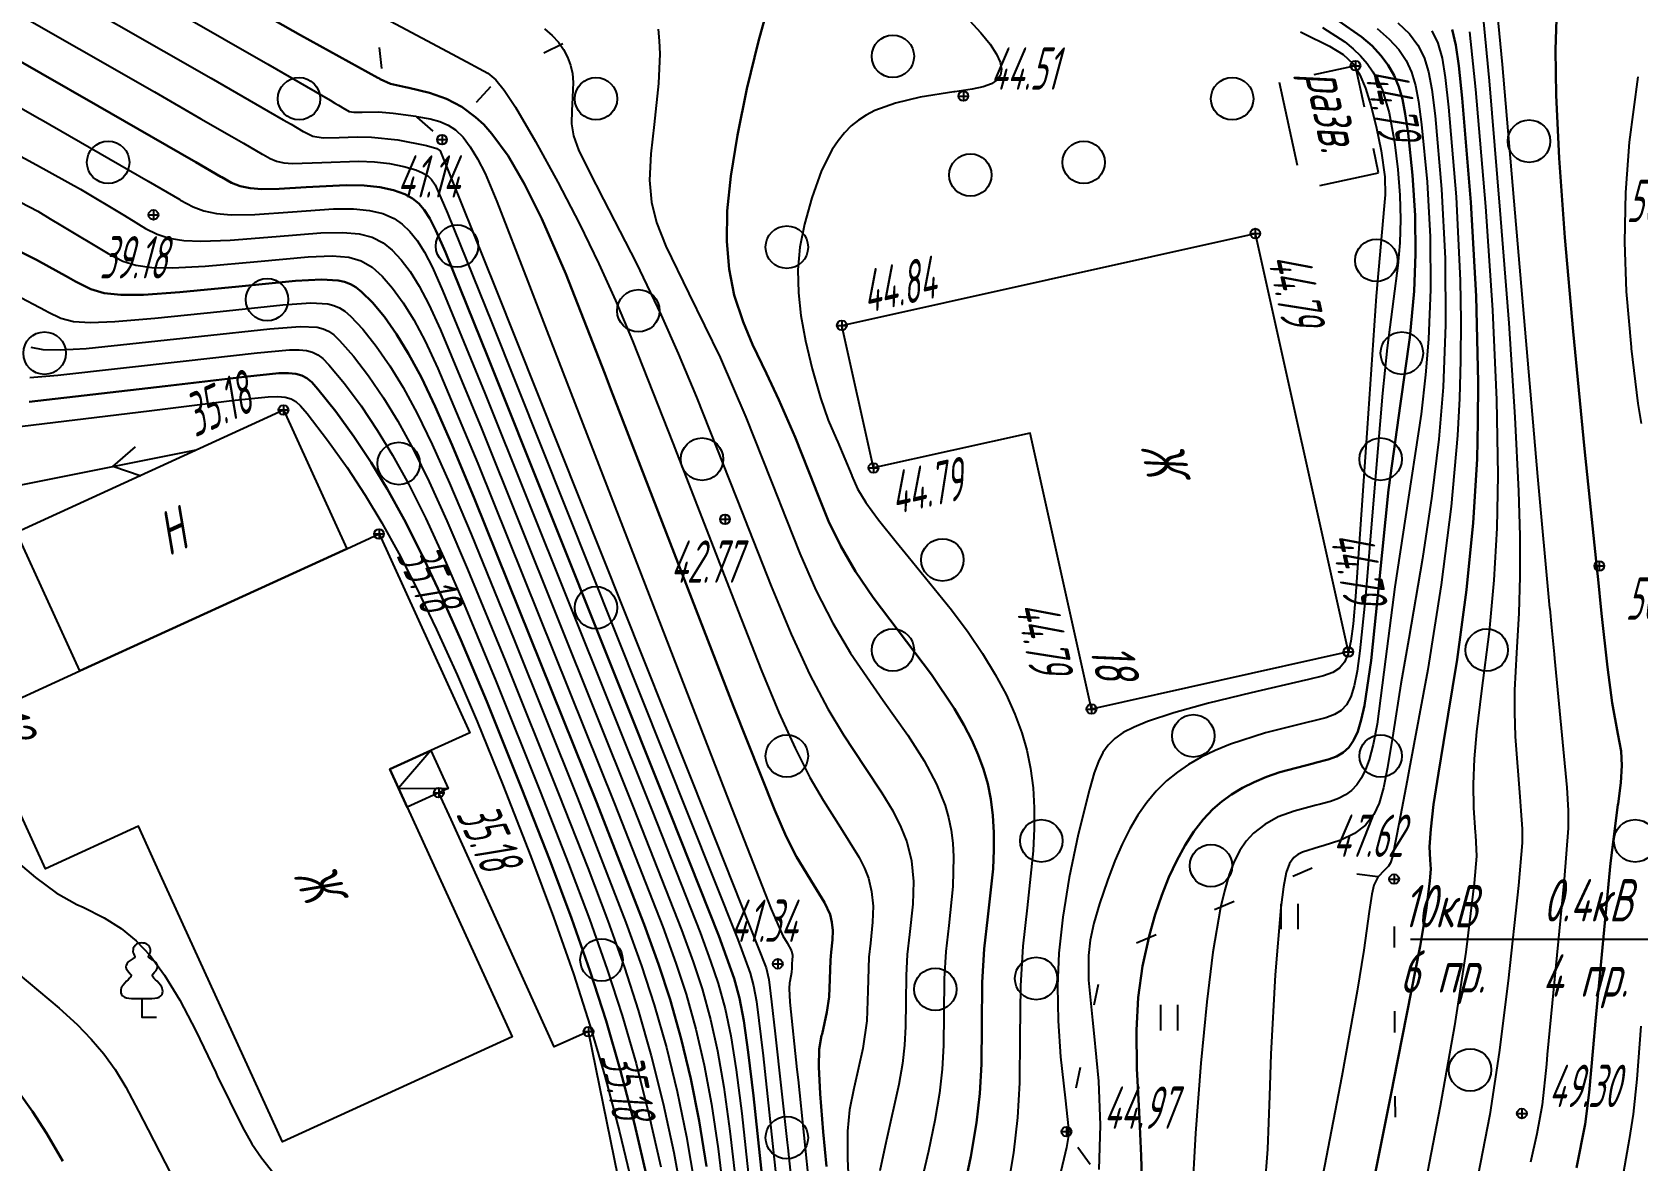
# Model space of a CAD drawing. Extents: x 1233805 to 1234355, y 654698 to 655114.
# Drawn here: x 1234235.86 to 1234273.72, y 655052.25 to 655078.87 of the extents above; entities that cross this region are included whole.
import ezdxf

# ---------------------------------------------------------------- set-up
doc = ezdxf.new("R2010")
doc.units = 0
doc.linetypes.add('ИИDash_05_15', pattern=[2, 0.5, -1.5])
doc.linetypes.add('ИИDash_20_10', pattern=[3, 2, -1])
for name, color, linetype, lineweight in [('ИИ_ГОРИЗОНТАЛИ_ОСН', 32, 'Continuous', 25), ('ИИ_ГОРИЗОНТАЛИ_УТОЛЩ', 32, 'Continuous', 30), ('ИИ_ЛЭП_ВН', 250, 'Continuous', 25), ('ИИ_ЛЭП_НН', 250, 'Continuous', 25), ('ИИ_ОГРАДЫ', 7, 'Continuous', 25), ('ИИ_ОТМЕТКИ', 7, 'Continuous', 25), ('ИИ_СТРОЕНИЕ', 7, 'Continuous', 25), ('ИИ_УГОДЬЯ', 7, 'Continuous', 25)]:
    doc.layers.add(name, color=color, linetype=linetype, lineweight=lineweight)
doc.styles.add('VNIPISIMPLEXCUR', font='simplex.shx', dxfattribs={"width": 0.8, "oblique": 15})
doc.styles.add('ГОСТ 2.304 КУРСИВ', font='cs_gost2304.shx', dxfattribs={"oblique": 15})
doc.linetypes.add('ИИ054751', pattern='A,2.5,[1,3dservice.shx,S=0.8,R=0,X=0,Y=0],2.5', length=5)

# ---------------------------------------------------------------- blocks, each defined once
blk = doc.blocks.new('ИИ05401')
at = {"color": 0, "linetype": 'Continuous', "lineweight": 25}
for points in [[(-0.4, 1.2), (-0.4, 0)], [(0.4, 1.2), (0.4, 0)]]:
    blk.add_lwpolyline(points, dxfattribs=at)
blk = doc.blocks.new('ИИ053881')
at = {"color": 0, "linetype": 'Continuous', "lineweight": 25}
blk.add_lwpolyline([(0, 0.875), (0.129, 0.876), (0.342, 0.878), (0.479, 0.882), (0.614, 0.891), (0.726, 0.907), (0.816, 0.94), (0.906, 1), (0.956, 1.071), (0.983, 1.151), (0.991, 1.231), (0.986, 1.295), (0.963, 1.379), (0.932, 1.445), (0.884, 1.516), (0.798, 1.61), (0.719, 1.692), (0.646, 1.766), (0.575, 1.842), (0.536, 1.889), (0.511, 1.929), (0.501, 1.967), (0.504, 1.992), (0.518, 2.017), (0.545, 2.049), (0.608, 2.115), (0.679, 2.198), (0.732, 2.29), (0.745, 2.372), (0.736, 2.444), (0.709, 2.515), (0.672, 2.575), (0.633, 2.617), (0.596, 2.646), (0.548, 2.678), (0.495, 2.709), (0.408, 2.76), (0.363, 2.789), (0.336, 2.812), (0.324, 2.831), (0.321, 2.846), (0.325, 2.865), (0.335, 2.89), (0.353, 2.928), (0.372, 2.968), (0.4, 3.034), (0.413, 3.103), (0.412, 3.19), (0.398, 3.247), (0.363, 3.319), (0.32, 3.377), (0.284, 3.414), (0.246, 3.444), (0.181, 3.476), (0.125, 3.489), (0.07, 3.496), (0, 3.5), (-0.07, 3.496), (-0.125, 3.489), (-0.181, 3.476), (-0.246, 3.444), (-0.284, 3.414), (-0.32, 3.377), (-0.363, 3.319), (-0.398, 3.247), (-0.412, 3.19), (-0.413, 3.103), (-0.4, 3.034), (-0.372, 2.968), (-0.353, 2.928), (-0.335, 2.89), (-0.325, 2.865), (-0.321, 2.846), (-0.324, 2.831), (-0.336, 2.812), (-0.363, 2.789), (-0.408, 2.76), (-0.495, 2.709), (-0.548, 2.678), (-0.596, 2.646), (-0.633, 2.617), (-0.672, 2.575), (-0.709, 2.515), (-0.736, 2.444), (-0.745, 2.372), (-0.732, 2.29), (-0.679, 2.198), (-0.608, 2.115), (-0.545, 2.049), (-0.518, 2.017), (-0.504, 1.992), (-0.501, 1.967), (-0.511, 1.929), (-0.536, 1.889), (-0.575, 1.842), (-0.646, 1.766), (-0.719, 1.692), (-0.798, 1.61), (-0.884, 1.516), (-0.932, 1.445), (-0.963, 1.379), (-0.986, 1.295), (-0.991, 1.231), (-0.983, 1.151), (-0.956, 1.071), (-0.906, 1), (-0.816, 0.94), (-0.726, 0.907), (-0.614, 0.891), (-0.479, 0.882), (-0.342, 0.878), (-0.129, 0.876)], close=True, dxfattribs=at)
blk.add_lwpolyline([(0, 0.875), (0, 0), (0.7, 0)], dxfattribs=at)
blk = doc.blocks.new('ИИ05368')
at = {"color": 0, "linetype": 'Continuous'}
blk.add_circle((0, 0), 1, dxfattribs=at)
blk = doc.blocks.new('ИИ051144')
at = {"color": 0, "linetype": 'Continuous', "lineweight": 25, "flags": 128}
for points in [[(4, 0), (0, 0)], [(2.775, 0.707), (4, 0), (2.775, -0.707)]]:
    blk.add_lwpolyline(points, dxfattribs=at)
blk = doc.blocks.new('PICKET')
at = {"color": 0, "linetype": 'Continuous', "lineweight": 25}
for p, q in [((-0.23, 0), (0.23, 0)), ((0, 0.23), (0, -0.23))]:
    blk.add_line(p, q, dxfattribs=at)
blk.add_circle((0, 0), 0.23, dxfattribs=at)
at = {"color": 0, "linetype": 'Continuous', "style": 'VNIPISIMPLEXCUR', "oblique": 15, "width": 0.8}
blk.add_attdef('OTMETKA', (1.25, 0.3), '', height=2, dxfattribs=at)
at = {"color": 8, "linetype": 'Continuous', "style": 'VNIPISIMPLEXCUR', "oblique": 15, "width": 0.8, "flags": 1}
blk.add_attdef('NOMER', (1.25, -2.7), '', height=2, dxfattribs=at)

msp = doc.modelspace()

# ---------------------------------------------------------------- linework, layer by layer
at = {"layer": 'ИИ_ГОРИЗОНТАЛИ_ОСН', "flags": 128}
for points, elevation in [([(1234236.159, 655081.13), (1234241.416, 655078.114), (1234242.886, 655077.264), (1234242.999, 655077.199), (1234243.087, 655077.149), (1234243.227, 655077.065), (1234243.244, 655077.053), (1234243.335, 655077.003), (1234243.444, 655076.983), (1234243.643, 655076.987), (1234244.03, 655076.991), (1234244.378, 655076.961), (1234244.905, 655076.888), (1234244.92, 655076.885), (1234244.923, 655076.885), (1234245.244, 655076.83), (1234245.474, 655076.767), (1234245.674, 655076.679), (1234245.847, 655076.563), (1234246.021, 655076.394), (1234246.193, 655076.168), (1234246.365, 655075.885), (1234246.542, 655075.534), (1234246.82, 655074.876), (1234247.55, 655072.991), (1234248, 655071.824), (1234252.297, 655060.722), (1234253.285, 655058.192), (1234253.56, 655057.558), (1234253.663, 655057.395), (1234253.769, 655057.208), (1234253.787, 655057.105), (1234253.779, 655056.968), (1234253.774, 655056.924), (1234253.77, 655056.81), (1234253.764, 655056.695), (1234253.723, 655056.483), (1234253.716, 655056.454), (1234253.707, 655056.318), (1234253.729, 655055.994), (1234253.895, 655054.409), (1234253.922, 655054.168), (1234254.192, 655051.554)], 41.5), ([(1234235.678, 655080.311), (1234240.081, 655077.788), (1234241.427, 655077.01), (1234241.783, 655076.804), (1234241.966, 655076.7), (1234242.256, 655076.53), (1234242.276, 655076.518), (1234242.481, 655076.415), (1234242.722, 655076.378), (1234243.101, 655076.387), (1234243.526, 655076.401), (1234243.867, 655076.394), (1234244.483, 655076.328), (1234245.164, 655076.198), (1234245.406, 655076.13), (1234245.486, 655076.071), (1234246.781, 655072.849), (1234251.796, 655060.275), (1234253.165, 655056.808), (1234253.228, 655056.528), (1234253.297, 655056.004), (1234253.38, 655055.249), (1234253.664, 655052.691), (1234253.679, 655052.565), (1234253.908, 655050.371)], 41), ([(1234270.316, 655080.228), (1234270.518, 655078.108), (1234270.819, 655074.609), (1234271.355, 655068.394), (1234271.639, 655065.288), (1234271.641, 655065.27), (1234271.685, 655064.829), (1234271.748, 655064.201), (1234271.758, 655064.098), (1234272.042, 655061.058), (1234272.074, 655060.52), (1234272.076, 655060.1), (1234271.98, 655058.889), (1234271.979, 655058.88), (1234271.585, 655054.762), (1234271.564, 655054.538), (1234271.464, 655053.572), (1234271.34, 655052.892), (1234271.191, 655052.226)], 49.5), ([(1234243.103, 655079.78), (1234245.539, 655078.478), (1234246.212, 655078.116), (1234246.301, 655078.07), (1234246.605, 655077.9), (1234246.797, 655077.742), (1234246.995, 655077.501), (1234247.255, 655077.103), (1234247.731, 655076.292), (1234248.26, 655075.329), (1234248.765, 655074.352), (1234249.222, 655073.41), (1234249.615, 655072.542), (1234250.019, 655071.59), (1234250.977, 655069.162), (1234251.015, 655069.061), (1234252.505, 655065.213), (1234253.05, 655063.833), (1234253.469, 655062.828), (1234253.851, 655061.983), (1234254.201, 655061.292), (1234254.511, 655060.756), (1234254.92, 655060.116), (1234255.359, 655059.411), (1234255.488, 655059.155), (1234255.579, 655058.922), (1234255.655, 655058.608), (1234255.688, 655058.263), (1234255.679, 655057.885), (1234255.627, 655057.385), (1234255.589, 655057.056), (1234255.563, 655056.266), (1234255.542, 655055.556), (1234255.447, 655054.907), (1234255.246, 655053.996), (1234255.238, 655053.964), (1234255.134, 655053.454), (1234255.088, 655052.954), (1234255.085, 655052.302), (1234255.128, 655051.463)], 42.5), ([(1234235.198, 655079.491), (1234238.746, 655077.461), (1234239.839, 655076.83), (1234240.567, 655076.41), (1234240.844, 655076.251), (1234241.284, 655075.996), (1234241.306, 655075.982), (1234241.475, 655075.887), (1234241.625, 655075.828), (1234241.798, 655075.79), (1234242, 655075.773), (1234242.69, 655075.797), (1234243.568, 655075.829), (1234243.931, 655075.811), (1234244.289, 655075.769), (1234244.625, 655075.705), (1234244.908, 655075.624), (1234245.069, 655075.556), (1234245.19, 655075.481), (1234245.28, 655075.394), (1234245.361, 655075.273), (1234245.659, 655074.598), (1234246.699, 655072.019), (1234251.356, 655060.352), (1234252.498, 655057.477), (1234252.788, 655056.683), (1234252.869, 655056.379), (1234252.938, 655056.014), (1234253.101, 655054.733), (1234253.417, 655051.707)], 40.5), ([(1234257.618, 655079.525), (1234258.232, 655078.858), (1234258.447, 655078.584), (1234258.598, 655078.354), (1234258.688, 655078.159), (1234258.72, 655077.994), (1234258.696, 655077.856), (1234258.613, 655077.743), (1234258.478, 655077.655), (1234258.282, 655077.584), (1234258.022, 655077.526), (1234257.619, 655077.465), (1234257.596, 655077.462), (1234256.8, 655077.335), (1234256.217, 655077.196), (1234255.734, 655077.019), (1234255.53, 655076.914), (1234255.349, 655076.798), (1234255.175, 655076.658), (1234255.013, 655076.496), (1234254.864, 655076.31), (1234254.725, 655076.1), (1234254.477, 655075.605), (1234254.244, 655074.962), (1234254.07, 655074.346), (1234253.965, 655073.798), (1234253.917, 655073.262), (1234253.927, 655072.722), (1234253.987, 655072.192), (1234254.096, 655071.592), (1234254.254, 655070.931), (1234254.45, 655070.249), (1234254.631, 655069.721), (1234254.818, 655069.288), (1234254.858, 655069.201), (1234255.186, 655068.414), (1234255.189, 655068.405), (1234255.324, 655068.098), (1234255.517, 655067.78), (1234255.815, 655067.368), (1234256.23, 655066.848), (1234256.517, 655066.505), (1234257.537, 655065.25), (1234257.929, 655064.719), (1234258.27, 655064.216), (1234258.571, 655063.722), (1234258.826, 655063.248), (1234259.035, 655062.791), (1234259.198, 655062.351), (1234259.316, 655061.937), (1234259.403, 655061.505), (1234259.461, 655061.054), (1234259.49, 655060.579), (1234259.491, 655060.091), (1234259.465, 655059.563), (1234259.322, 655058.218), (1234259.219, 655057.32), (1234259.161, 655056.381), (1234259.15, 655055.179), (1234259.142, 655054.095), (1234259.097, 655053.276), (1234258.999, 655052.447), (1234258.841, 655051.505)], 44.5), ([(1234268.062, 655079.093), (1234268.333, 655078.831), (1234268.536, 655078.561), (1234268.68, 655078.273), (1234268.786, 655077.935), (1234268.864, 655077.519), (1234268.939, 655076.897), (1234269.092, 655075.167), (1234269.174, 655073.532), (1234269.186, 655071.972), (1234269.128, 655070.495), (1234269.024, 655069.274), (1234268.86, 655067.929), (1234268.64, 655066.457), (1234268.319, 655064.574), (1234268.134, 655063.505), (1234267.95, 655062.339), (1234267.821, 655061.529), (1234267.725, 655061.051), (1234267.62, 655060.693), (1234267.492, 655060.422), (1234267.298, 655060.174), (1234267.039, 655059.971), (1234266.719, 655059.813), (1234266.297, 655059.68), (1234266.214, 655059.658), (1234265.815, 655059.537), (1234265.702, 655059.48), (1234265.612, 655059.411), (1234265.51, 655059.269), (1234265.432, 655059.052), (1234265.365, 655058.718), (1234265.302, 655058.23), (1234265.169, 655056.639), (1234265.067, 655054.767), (1234265.035, 655053.789), (1234264.989, 655052.532), (1234264.919, 655051.617)], 47), ([(1234270.071, 655079.192), (1234270.212, 655077.722), (1234270.469, 655074.674), (1234270.675, 655072.005), (1234270.822, 655069.788), (1234270.909, 655068.048), (1234270.938, 655066.991), (1234270.94, 655066.035), (1234270.916, 655065.172), (1234270.86, 655064.231), (1234270.813, 655063.35), (1234270.811, 655062.837), (1234270.83, 655062.263), (1234270.935, 655060.839), (1234270.964, 655060.511), (1234270.992, 655060.087), (1234270.993, 655059.757), (1234270.907, 655058.748), (1234270.661, 655056.498), (1234270.451, 655054.808), (1234270.227, 655053.345), (1234269.948, 655051.897)], 49), ([(1234247.944, 655078.95), (1234248.124, 655078.792), (1234248.272, 655078.631), (1234248.393, 655078.461), (1234248.488, 655078.281), (1234248.557, 655078.09), (1234248.6, 655077.893), (1234248.621, 655077.681), (1234248.595, 655077.161), (1234248.583, 655077.032), (1234248.576, 655076.709), (1234248.626, 655076.427), (1234248.747, 655076.096), (1234248.977, 655075.615), (1234249.336, 655074.922), (1234250.1, 655073.433), (1234250.692, 655072.2), (1234251.095, 655071.293), (1234251.528, 655070.262), (1234252.618, 655067.506), (1234252.657, 655067.404), (1234253.285, 655065.803), (1234253.757, 655064.675), (1234254.2, 655063.717), (1234254.624, 655062.912), (1234254.991, 655062.303), (1234255.494, 655061.54), (1234255.895, 655060.934), (1234256.152, 655060.508), (1234256.347, 655060.127), (1234256.484, 655059.78), (1234256.592, 655059.332), (1234256.639, 655058.842), (1234256.626, 655058.305), (1234256.55, 655057.593), (1234256.496, 655057.122), (1234256.466, 655056.627), (1234256.46, 655055.994), (1234256.455, 655055.42), (1234256.43, 655054.986), (1234256.379, 655054.551), (1234256.296, 655054.057), (1234256.007, 655052.752), (1234255.999, 655052.719), (1234255.848, 655052.023)], 43), ([(1234250.62, 655078.942), (1234250.649, 655078.665), (1234250.66, 655078.357), (1234250.631, 655077.658), (1234250.525, 655076.693), (1234250.446, 655075.997), (1234250.42, 655075.377), (1234250.464, 655074.858), (1234250.582, 655074.378), (1234250.801, 655073.826), (1234251.347, 655072.707), (1234252.081, 655071.2), (1234252.689, 655069.792), (1234253.474, 655067.808), (1234253.496, 655067.751), (1234253.961, 655066.577), (1234254.341, 655065.715), (1234254.737, 655064.936), (1234255.159, 655064.224), (1234255.93, 655063.113), (1234256.512, 655062.291), (1234256.896, 655061.687), (1234257.187, 655061.14), (1234257.389, 655060.637), (1234257.469, 655060.352), (1234257.529, 655060.056), (1234257.569, 655059.747), (1234257.589, 655059.421), (1234257.572, 655058.724), (1234257.474, 655057.801), (1234257.404, 655057.188), (1234257.364, 655056.545), (1234257.357, 655055.722), (1234257.351, 655054.978), (1234257.319, 655054.416), (1234257.253, 655053.85), (1234257.144, 655053.206), (1234256.994, 655052.481), (1234256.768, 655051.507)], 43.5), ([(1234265.768, 655078.878), (1234265.848, 655078.84), (1234266.453, 655078.54), (1234266.775, 655078.342), (1234266.998, 655078.133), (1234267.168, 655077.864), (1234267.298, 655077.55), (1234267.426, 655077.142), (1234267.549, 655076.645), (1234267.666, 655076.073), (1234267.758, 655075.462), (1234267.766, 655075.034), (1234267.74, 655074.774), (1234267.554, 655072.644), (1234267.34, 655069.532), (1234267.061, 655065.563), (1234267.005, 655064.915), (1234266.952, 655064.508), (1234266.888, 655064.22), (1234266.803, 655064.016), (1234266.688, 655063.872), (1234266.529, 655063.768), (1234266.309, 655063.688), (1234265.926, 655063.596), (1234265.887, 655063.587), (1234264.601, 655063.293), (1234263.596, 655063.044), (1234262.778, 655062.816), (1234262.16, 655062.613), (1234261.841, 655062.482), (1234261.589, 655062.352), (1234261.39, 655062.214), (1234261.232, 655062.059), (1234261.107, 655061.884), (1234261, 655061.671), (1234260.903, 655061.402), (1234260.789, 655061.008), (1234260.523, 655059.951), (1234260.312, 655058.94), (1234260.16, 655058.003), (1234260.071, 655057.151), (1234260.039, 655056.377), (1234260.053, 655055.56), (1234260.111, 655054.708), (1234260.219, 655053.742), (1234260.219, 655053.738), (1234260.293, 655053.012), (1234260.286, 655052.809), (1234260.247, 655052.572), (1234259.947, 655051.305)], 45), ([(1234266.286, 655078.978), (1234266.808, 655078.642), (1234267.01, 655078.479), (1234267.184, 655078.313), (1234267.339, 655078.133), (1234267.475, 655077.937), (1234267.594, 655077.724), (1234267.697, 655077.492), (1234267.858, 655076.967), (1234267.984, 655076.279), (1234268.065, 655075.63), (1234268.112, 655075.028), (1234268.126, 655074.454), (1234268.107, 655073.899), (1234268.058, 655073.371), (1234267.959, 655072.584), (1234267.813, 655071.426), (1234267.699, 655070.359), (1234267.48, 655067.747), (1234267.3, 655065.561), (1234267.169, 655064.278), (1234267.102, 655063.803), (1234267.031, 655063.456), (1234266.95, 655063.2), (1234266.85, 655063.011), (1234266.729, 655062.878), (1234266.571, 655062.779), (1234266.363, 655062.702), (1234266.019, 655062.617), (1234265.977, 655062.607), (1234264.938, 655062.349), (1234264.119, 655062.08), (1234263.755, 655061.93), (1234263.425, 655061.771), (1234263.128, 655061.602), (1234262.866, 655061.424), (1234262.608, 655061.212), (1234262.367, 655060.972), (1234262.142, 655060.703), (1234261.932, 655060.405), (1234261.739, 655060.081), (1234261.559, 655059.724), (1234261.388, 655059.331), (1234261.213, 655058.868), (1234261.026, 655058.318), (1234260.896, 655057.861), (1234260.811, 655057.462), (1234260.766, 655057.095), (1234260.767, 655056.519), (1234260.862, 655055.571), (1234260.897, 655055.265), (1234261.003, 655054.13), (1234261.04, 655053.099), (1234261.012, 655052.053)], 45.5), ([(1234267.575, 655078.955), (1234267.859, 655078.708), (1234268.082, 655078.461), (1234268.254, 655078.202), (1234268.381, 655077.928), (1234268.477, 655077.611), (1234268.55, 655077.231), (1234268.62, 655076.691), (1234268.749, 655075.337), (1234268.82, 655074.043), (1234268.833, 655072.805), (1234268.788, 655071.63), (1234268.717, 655070.788), (1234268.61, 655069.859), (1234268.245, 655067.438), (1234267.989, 655065.79), (1234267.772, 655064.082), (1234267.571, 655062.552), (1234267.481, 655062.076), (1234267.385, 655061.708), (1234267.301, 655061.48), (1234267.204, 655061.287), (1234267.093, 655061.125), (1234266.967, 655060.991), (1234266.827, 655060.886), (1234266.664, 655060.801), (1234266.472, 655060.731), (1234266.204, 655060.659), (1234266.138, 655060.643), (1234265.619, 655060.503), (1234265.243, 655060.363), (1234264.923, 655060.189), (1234264.657, 655059.979), (1234264.487, 655059.79), (1234264.338, 655059.569), (1234264.206, 655059.31), (1234264.087, 655059.005), (1234263.979, 655058.646), (1234263.88, 655058.227), (1234263.699, 655057.177), (1234263.556, 655056.004), (1234263.418, 655054.556), (1234263.292, 655052.907), (1234263.201, 655051.335)], 46.5), ([(1234268.862, 655078.901), (1234269.001, 655078.609), (1234269.103, 655078.253), (1234269.179, 655077.801), (1234269.257, 655077.104), (1234269.434, 655074.988), (1234269.528, 655073.017), (1234269.544, 655072.063), (1234269.539, 655071.136), (1234269.514, 655070.234), (1234269.469, 655069.36), (1234269.321, 655067.682), (1234269.086, 655065.836), (1234268.767, 655063.844), (1234268.33, 655061.484), (1234268.279, 655061.221), (1234268.091, 655060.232), (1234267.932, 655059.428), (1234267.89, 655059.285), (1234267.844, 655059.202), (1234267.743, 655059.106), (1234267.586, 655058.945), (1234267.493, 655058.754), (1234267.446, 655058.546), (1234267.388, 655058.133), (1234267.262, 655057.22), (1234267.106, 655056.259), (1234266.741, 655054.25), (1234266.127, 655051.072)], 47.5), ([(1234269.749, 655078.878), (1234269.893, 655077.516), (1234270.125, 655074.758), (1234270.29, 655072.316), (1234270.389, 655070.197), (1234270.418, 655068.423), (1234270.393, 655067.173), (1234270.324, 655065.947), (1234270.212, 655064.741), (1234270.036, 655063.335), (1234269.916, 655062.373), (1234269.861, 655061.735), (1234269.838, 655061.135), (1234269.846, 655060.578), (1234269.888, 655059.997), (1234269.893, 655059.933), (1234269.916, 655059.442), (1234269.862, 655058.804), (1234269.665, 655057.179), (1234269.396, 655055.437), (1234269.057, 655053.547), (1234268.547, 655050.896)], 48.5), ([(1234234.236, 655077.852), (1234236.028, 655076.837), (1234236.076, 655076.809), (1234238.135, 655075.621), (1234238.6, 655075.354), (1234239.341, 655074.926), (1234239.364, 655074.912), (1234239.656, 655074.752), (1234239.913, 655074.654), (1234240.209, 655074.591), (1234240.556, 655074.563), (1234241.116, 655074.573), (1234242.002, 655074.635), (1234242.968, 655074.7), (1234243.438, 655074.701), (1234243.819, 655074.665), (1234244.131, 655074.591), (1234244.395, 655074.474), (1234244.59, 655074.34), (1234244.768, 655074.169), (1234244.937, 655073.955), (1234245.111, 655073.679), (1234245.3, 655073.317), (1234245.548, 655072.762), (1234246.536, 655070.358), (1234250.477, 655060.505), (1234251.61, 655057.636), (1234251.859, 655056.963), (1234252.034, 655056.433), (1234252.199, 655055.836), (1234252.332, 655055.199), (1234252.46, 655054.404), (1234252.593, 655053.371), (1234252.834, 655051.161)], 39.5), ([(1234273.723, 655077.819), (1234273.517, 655076.273), (1234273.427, 655075.092), (1234273.404, 655073.916), (1234273.448, 655072.751), (1234273.563, 655071.438), (1234273.564, 655071.432), (1234273.566, 655071.407), (1234273.717, 655070.11), (1234273.798, 655069.641)], 50.5), ([(1234235.223, 655076.139), (1234235.968, 655075.745), (1234237, 655075.166), (1234238.002, 655074.57), (1234238.142, 655074.481), (1234238.539, 655074.238), (1234238.807, 655074.103), (1234239.092, 655074.015), (1234239.436, 655073.961), (1234239.841, 655073.941), (1234240.531, 655073.965), (1234241.617, 655074.052), (1234242.669, 655074.135), (1234243.187, 655074.146), (1234243.574, 655074.114), (1234243.877, 655074.036), (1234244.138, 655073.9), (1234244.353, 655073.728), (1234244.563, 655073.505), (1234244.772, 655073.225), (1234244.986, 655072.882), (1234245.216, 655072.447), (1234245.49, 655071.85), (1234246.455, 655069.527), (1234250.037, 655060.582), (1234251.17, 655057.706), (1234251.449, 655056.944), (1234251.658, 655056.308), (1234251.858, 655055.591), (1234252.022, 655054.851), (1234252.17, 655053.996), (1234252.315, 655052.955), (1234252.545, 655050.938)], 39), ([(1234235.586, 655074.86), (1234235.998, 655074.649), (1234236.291, 655074.471), (1234236.54, 655074.316), (1234237.659, 655073.65), (1234238.002, 655073.471), (1234238.309, 655073.372), (1234238.686, 655073.318), (1234239.166, 655073.309), (1234239.939, 655073.351), (1234241.175, 655073.463), (1234242.369, 655073.57), (1234242.935, 655073.592), (1234243.327, 655073.564), (1234243.622, 655073.481), (1234243.882, 655073.325), (1234244.119, 655073.113), (1234244.362, 655072.833), (1234244.61, 655072.49), (1234244.861, 655072.085), (1234245.129, 655071.583), (1234245.429, 655070.942), (1234246.373, 655068.696), (1234249.597, 655060.659), (1234250.732, 655057.77), (1234251.04, 655056.92), (1234251.281, 655056.183), (1234251.514, 655055.356), (1234251.709, 655054.514), (1234251.879, 655053.595), (1234252.037, 655052.538), (1234252.259, 655050.697)], 38.5), ([(1234235.461, 655072.683), (1234236.177, 655072.307), (1234236.232, 655072.277), (1234236.542, 655072.125), (1234236.836, 655072.051), (1234237.242, 655072.025), (1234237.815, 655072.045), (1234238.756, 655072.124), (1234240.294, 655072.286), (1234241.77, 655072.441), (1234242.431, 655072.485), (1234242.831, 655072.464), (1234242.979, 655072.428), (1234243.109, 655072.373), (1234243.233, 655072.292), (1234243.369, 655072.175), (1234243.661, 655071.865), (1234243.977, 655071.465), (1234244.298, 655071), (1234244.611, 655070.49), (1234244.944, 655069.875), (1234245.297, 655069.147), (1234245.703, 655068.236), (1234246.211, 655067.035), (1234247.228, 655064.541), (1234248.718, 655060.813), (1234249.863, 655057.876), (1234250.228, 655056.853), (1234250.527, 655055.933), (1234250.815, 655054.924), (1234251.069, 655053.888), (1234251.291, 655052.819), (1234251.482, 655051.706)], 37.5), ([(1234235.835, 655071.44), (1234236.111, 655071.387), (1234236.527, 655071.377), (1234237.14, 655071.413), (1234239.856, 655071.698), (1234241.47, 655071.876), (1234242.179, 655071.931), (1234242.581, 655071.914), (1234242.726, 655071.878), (1234242.853, 655071.819), (1234242.973, 655071.732), (1234243.112, 655071.601), (1234243.439, 655071.231), (1234243.794, 655070.766), (1234244.148, 655070.247), (1234244.486, 655069.693), (1234244.845, 655069.033), (1234245.223, 655068.265), (1234245.639, 655067.349), (1234246.129, 655066.204), (1234247.012, 655064.055), (1234248.278, 655060.89), (1234248.961, 655059.161), (1234249.432, 655057.918), (1234249.825, 655056.812), (1234250.15, 655055.808), (1234250.46, 655054.728), (1234250.741, 655053.606), (1234250.991, 655052.453), (1234251.204, 655051.289)], 37), ([(1234235.811, 655070.73), (1234236.465, 655070.781), (1234239.422, 655071.11), (1234241.171, 655071.311), (1234241.927, 655071.378), (1234242.156, 655071.381), (1234242.331, 655071.364), (1234242.473, 655071.327), (1234242.596, 655071.265), (1234242.713, 655071.173), (1234242.856, 655071.026), (1234243.225, 655070.585), (1234243.618, 655070.056), (1234244.001, 655069.487), (1234244.36, 655068.896), (1234244.741, 655068.2), (1234245.141, 655067.399), (1234245.569, 655066.473), (1234246.048, 655065.374), (1234246.796, 655063.571), (1234247.839, 655060.967), (1234248.512, 655059.257), (1234249.004, 655057.953), (1234249.423, 655056.766), (1234249.774, 655055.683), (1234250.101, 655054.547), (1234250.406, 655053.351), (1234250.685, 655052.111)], 36.5), ([(1234235.114, 655069.517), (1234238.618, 655069.942), (1234240.571, 655070.182), (1234241.425, 655070.272), (1234241.658, 655070.28), (1234241.831, 655070.265), (1234241.967, 655070.227), (1234242.082, 655070.16), (1234242.192, 655070.057), (1234242.343, 655069.877), (1234242.829, 655069.246), (1234243.287, 655068.604), (1234243.715, 655067.954), (1234244.11, 655067.301), (1234244.512, 655066.573), (1234244.942, 655065.733), (1234245.395, 655064.788), (1234245.885, 655063.713), (1234246.358, 655062.617), (1234246.96, 655061.121), (1234247.621, 655059.432), (1234248.156, 655057.999), (1234248.624, 655056.661), (1234249.02, 655055.433), (1234249.37, 655054.23), (1234249.71, 655052.936), (1234250.037, 655051.567)], 35.5), ([(1234235.275, 655059.5), (1234235.941, 655058.937), (1234236.43, 655058.571), (1234236.919, 655058.302), (1234237.062, 655058.235), (1234237.563, 655057.987), (1234237.959, 655057.737), (1234238.319, 655057.442), (1234238.642, 655057.099), (1234238.983, 655056.637), (1234239.343, 655056.044), (1234239.723, 655055.322), (1234240.192, 655054.338), (1234240.228, 655054.26), (1234240.82, 655053.048), (1234241.045, 655052.656), (1234241.269, 655052.324), (1234241.558, 655051.96)], 35), ([(1234235.278, 655056.877), (1234236.499, 655055.857), (1234236.921, 655055.47), (1234237.258, 655055.126), (1234237.555, 655054.777), (1234237.818, 655054.409), (1234238.068, 655053.995), (1234238.373, 655053.423), (1234238.596, 655052.985), (1234239.134, 655051.947)], 34.5), ([(1234273.792, 655055.431), (1234273.697, 655054.183), (1234273.608, 655053.353), (1234273.518, 655052.762), (1234273.378, 655051.999)], 50.5)]:
    msp.add_lwpolyline(points, dxfattribs=dict(at, elevation=elevation))
at = {"layer": 'ИИ_ГОРИЗОНТАЛИ_УТОЛЩ', "flags": 128}
for points, elevation in [([(1234238.247, 655081.042), (1234242.19, 655078.803), (1234244.014, 655077.794), (1234244.051, 655077.774), (1234244.071, 655077.764), (1234244.315, 655077.655), (1234244.664, 655077.569), (1234244.741, 655077.554), (1234245.231, 655077.441), (1234245.631, 655077.299), (1234245.995, 655077.108), (1234246.319, 655076.869), (1234246.509, 655076.689), (1234246.699, 655076.476), (1234247.083, 655075.951), (1234247.473, 655075.289), (1234247.882, 655074.472), (1234248.445, 655073.17), (1234249.362, 655070.821), (1234249.508, 655070.443), (1234252.401, 655062.968), (1234253.363, 655060.538), (1234253.641, 655059.903), (1234253.88, 655059.425), (1234254.291, 655058.756), (1234254.546, 655058.347), (1234254.674, 655058.065), (1234254.719, 655057.883), (1234254.738, 655057.684), (1234254.733, 655057.466), (1234254.703, 655057.177), (1234254.682, 655056.99), (1234254.666, 655056.538), (1234254.653, 655056.125), (1234254.599, 655055.758), (1234254.485, 655055.241), (1234254.477, 655055.209), (1234254.421, 655054.886), (1234254.409, 655054.473), (1234254.438, 655053.836), (1234254.511, 655052.936), (1234254.589, 655052.122)], 42), ([(1234253.268, 655079.69), (1234252.984, 655078.659), (1234252.715, 655077.535), (1234252.493, 655076.439), (1234252.338, 655075.471), (1234252.253, 655074.656), (1234252.238, 655073.936), (1234252.293, 655073.278), (1234252.418, 655072.666), (1234252.626, 655072.038), (1234252.848, 655071.508), (1234253.174, 655070.82), (1234253.469, 655070.201), (1234253.849, 655069.322), (1234254.33, 655068.111), (1234254.341, 655068.082), (1234254.642, 655067.341), (1234254.928, 655066.749), (1234255.275, 655066.153), (1234255.695, 655065.536), (1234256.282, 655064.763), (1234257.069, 655063.72), (1234257.607, 655062.917), (1234257.828, 655062.538), (1234258.015, 655062.177), (1234258.17, 655061.829), (1234258.293, 655061.494), (1234258.392, 655061.145), (1234258.466, 655060.781), (1234258.515, 655060.401), (1234258.539, 655060), (1234258.54, 655059.589), (1234258.518, 655059.144), (1234258.398, 655058.01), (1234258.311, 655057.254), (1234258.263, 655056.463), (1234258.253, 655055.451), (1234258.246, 655054.536), (1234258.208, 655053.846), (1234258.126, 655053.148), (1234257.992, 655052.356), (1234257.808, 655051.462)], 44), ([(1234271.808, 655079.418), (1234271.78, 655078.45), (1234271.793, 655077.388), (1234271.864, 655075.896), (1234271.998, 655074.028), (1234272.193, 655071.811), (1234272.466, 655069.042), (1234272.738, 655066.395), (1234272.749, 655066.288), (1234272.774, 655066.04), (1234272.866, 655065.162), (1234273.005, 655063.897), (1234273.117, 655063.052), (1234273.25, 655062.324), (1234273.323, 655061.917), (1234273.34, 655061.578), (1234273.318, 655061.172), (1234273.253, 655060.673), (1234273.25, 655060.65), (1234273.076, 655059.271), (1234272.721, 655055.547), (1234272.67, 655054.923), (1234272.575, 655053.865), (1234272.474, 655053.122), (1234272.276, 655052.093)], 50), ([(1234266.666, 655079.134), (1234267.201, 655078.762), (1234267.453, 655078.545), (1234267.663, 655078.323), (1234267.835, 655078.092), (1234267.974, 655077.845), (1234268.082, 655077.584), (1234268.168, 655077.288), (1234268.237, 655076.944), (1234268.302, 655076.485), (1234268.407, 655075.495), (1234268.466, 655074.545), (1234268.48, 655073.634), (1234268.447, 655072.765), (1234268.342, 655071.671), (1234268.124, 655070.112), (1234267.844, 655068.075), (1234267.621, 655065.904), (1234267.433, 655064.056), (1234267.277, 655062.993), (1234267.2, 655062.653), (1234267.115, 655062.382), (1234267.018, 655062.169), (1234266.904, 655062.004), (1234266.775, 655061.883), (1234266.616, 655061.79), (1234266.417, 655061.716), (1234266.111, 655061.638), (1234266.064, 655061.627), (1234265.28, 655061.42), (1234264.962, 655061.31), (1234264.671, 655061.188), (1234264.396, 655061.05), (1234264.143, 655060.897), (1234263.912, 655060.729), (1234263.702, 655060.546), (1234263.472, 655060.303), (1234263.253, 655060.02), (1234263.045, 655059.699), (1234262.849, 655059.341), (1234262.665, 655058.947), (1234262.495, 655058.52), (1234262.341, 655058.064), (1234262.205, 655057.585), (1234262.041, 655056.843), (1234261.942, 655056.11), (1234261.899, 655055.333), (1234261.908, 655054.436), (1234261.959, 655053.409), (1234262.012, 655052.372), (1234262.034, 655051.591)], 46), ([(1234234.717, 655078.672), (1234237.411, 655077.135), (1234238.037, 655076.773), (1234239.351, 655076.015), (1234239.722, 655075.803), (1234240.313, 655075.461), (1234240.335, 655075.447), (1234240.566, 655075.319), (1234240.769, 655075.241), (1234241.004, 655075.191), (1234241.278, 655075.168), (1234241.683, 655075.173), (1234242.327, 655075.214), (1234243.268, 655075.264), (1234243.687, 655075.255), (1234244.059, 655075.216), (1234244.382, 655075.147), (1234244.651, 655075.049), (1234244.828, 655074.95), (1234244.977, 655074.828), (1234245.107, 655074.677), (1234245.236, 655074.476), (1234245.382, 655074.191), (1234245.605, 655073.679), (1234246.618, 655071.188), (1234250.916, 655060.428), (1234252.053, 655057.559), (1234252.411, 655056.558), (1234252.537, 655056.092), (1234252.64, 655055.556), (1234252.748, 655054.816), (1234252.871, 655053.788), (1234253.126, 655051.344)], 40), ([(1234269.342, 655078.934), (1234269.427, 655078.565), (1234269.496, 655078.079), (1234269.575, 655077.31), (1234269.78, 655074.862), (1234269.906, 655072.642), (1234269.955, 655070.614), (1234269.951, 655069.679), (1234269.928, 655068.799), (1234269.837, 655067.296), (1234269.681, 655065.72), (1234269.459, 655064.077), (1234269.141, 655062.122), (1234269.018, 655061.397), (1234268.906, 655060.656), (1234268.836, 655060.076), (1234268.81, 655059.658), (1234268.823, 655059.356), (1234268.823, 655059.354), (1234268.838, 655059.129), (1234268.817, 655058.86), (1234268.726, 655058.157), (1234268.587, 655057.316), (1234267.96, 655054.129), (1234267.925, 655053.957), (1234267.057, 655049.603)], 48), ([(1234235.492, 655073.741), (1234235.965, 655073.502), (1234236.721, 655073.086), (1234236.887, 655072.993), (1234237.249, 655072.809), (1234237.561, 655072.716), (1234237.957, 655072.673), (1234238.491, 655072.677), (1234239.347, 655072.738), (1234240.734, 655072.875), (1234242.069, 655073.005), (1234242.683, 655073.038), (1234243.079, 655073.014), (1234243.231, 655072.979), (1234243.366, 655072.927), (1234243.493, 655072.853), (1234243.625, 655072.75), (1234243.888, 655072.492), (1234244.167, 655072.154), (1234244.452, 655071.748), (1234244.736, 655071.287), (1234245.039, 655070.725), (1234245.365, 655070.04), (1234245.764, 655069.13), (1234246.292, 655067.866), (1234249.158, 655060.736), (1234250.296, 655057.826), (1234250.633, 655056.889), (1234250.904, 655056.058), (1234251.166, 655055.134), (1234251.391, 655054.192), (1234251.586, 655053.201), (1234251.759, 655052.122)], 38), ([(1234235.789, 655070.149), (1234238.997, 655070.524), (1234240.871, 655070.746), (1234241.676, 655070.825), (1234241.907, 655070.83), (1234242.082, 655070.815), (1234242.22, 655070.777), (1234242.339, 655070.712), (1234242.453, 655070.614), (1234242.599, 655070.451), (1234243.02, 655069.925), (1234243.449, 655069.336), (1234243.857, 655068.723), (1234244.235, 655068.099), (1234244.631, 655067.38), (1234245.049, 655066.552), (1234245.49, 655065.614), (1234245.966, 655064.543), (1234246.579, 655063.09), (1234247.399, 655061.044), (1234248.066, 655059.347), (1234248.579, 655057.98), (1234249.023, 655056.716), (1234249.397, 655055.558), (1234249.738, 655054.381), (1234250.063, 655053.127), (1234250.369, 655051.809)], 36), ([(1234235.541, 655053.883), (1234235.869, 655053.421), (1234236.198, 655052.904), (1234236.589, 655052.25)], 34)]:
    msp.add_lwpolyline(points, dxfattribs=dict(at, elevation=elevation))
at = {"layer": 'ИИ_ЛЭП_ВН', "flags": 128}
msp.add_lwpolyline([(1234276.043, 655060.382), (1234274.457, 655057.478), (1234268.362, 655057.478)], dxfattribs=at)
at = {"layer": 'ИИ_ЛЭП_НН', "flags": 128}
msp.add_lwpolyline([(1234213.717, 655063.816), (1234239.728, 655069.019)], dxfattribs=at)
at = {"layer": 'ИИ_ОГРАДЫ', "linetype": 'ИИ054751', "flags": 128}
msp.add_lwpolyline([(1234250.283, 655048.895), (1234248.98, 655055.303), (1234248.171, 655054.942), (1234245.743, 655060.305), (1234245.452, 655060.935)], dxfattribs=at)
at = {"layer": 'ИИ_СТРОЕНИЕ', "linetype": 'ИИDash_20_10', "flags": 128}
msp.add_lwpolyline([(1234265.267, 655077.689), (1234265.811, 655075.167), (1234267.607, 655075.555), (1234267.063, 655078.078)], close=True, dxfattribs=at)
at = {"layer": 'ИИ_СТРОЕНИЕ'}
for points in [[(1234264.701, 655074.122), (1234266.894, 655064.256), (1234260.838, 655062.909), (1234259.392, 655069.416), (1234255.699, 655068.595), (1234254.953, 655071.956)], [(1234243.283, 655066.69), (1234236.991, 655063.812), (1234235.495, 655067.082), (1234241.788, 655069.961)], [(1234234.55, 655062.696), (1234236.991, 655063.812), (1234243.283, 655066.69), (1234244.041, 655067.037), (1234246.185, 655062.35), (1234245.265, 655061.93), (1234244.296, 655061.487), (1234244.705, 655060.593), (1234247.182, 655055.177), (1234241.766, 655052.7), (1234238.885, 655059.012), (1234238.368, 655060.143), (1234236.176, 655059.141)], [(1234244.296, 655061.487), (1234245.265, 655061.93), (1234245.674, 655061.037), (1234244.705, 655060.593)]]:
    msp.add_lwpolyline(points, close=True, dxfattribs=at)
at = {"layer": 'ИИ_СТРОЕНИЕ', "linetype": 'ИИDash_20_10'}
msp.add_lwpolyline([(1234245.265, 655061.93), (1234244.5, 655061.04), (1234245.674, 655061.037)], dxfattribs=at)
at = {"layer": 'ИИ_УГОДЬЯ', "linetype": 'ИИDash_05_15', "flags": 128}
msp.add_lwpolyline([(1234243.311, 655084.462), (1234243.736, 655081.552), (1234244.144, 655077.571), (1234245.528, 655076.337), (1234246.986, 655077.923), (1234252.68, 655080.714), (1234255.12, 655080.949), (1234255.917, 655083.864), (1234255.078, 655085.613)], dxfattribs=at)
msp.add_lwpolyline([(1234266.042, 655059.153), (1234261.136, 655057.066), (1234260.249, 655052.943), (1234263.641, 655048.298), (1234268.026, 655049.029), (1234267.974, 655058.898)], close=True, dxfattribs=at)

# ---------------------------------------------------------------- block references
at = {"layer": 'ИИ_ЛЭП_НН', "xscale": 0.4999999999999997, "yscale": 0.4999999999999997, "zscale": 0.4999999999999997, "rotation": 191.3111535629504}
msp.add_blockref('ИИ051144', (1234239.728, 655069.019), dxfattribs=at)
at = {"layer": 'ИИ_ОТМЕТКИ'}
ref = msp.add_blockref('PICKET', (1234257.818, 655077.362, 44.508), dxfattribs=dict(at, xscale=0.5, yscale=0.5, zscale=0.5))
ref.add_attrib('OTMETKA', '44.51', (1234258.443, 655077.512, 44.508), dxfattribs={"layer": '0', "color": 0, "linetype": 'Continuous', "height": 1, "style": 'ГОСТ 2.304 КУРСИВ', "oblique": 15, "width": 0.65})
ref = msp.add_blockref('PICKET', (1234267.063, 655078.078, 44.79), dxfattribs=dict(at, xscale=0.5, yscale=0.5, zscale=0.5))
ref.add_attrib('OTMETKA', '44.79', (1234267.27, 655077.927, 44.79), dxfattribs={"layer": '0', "color": 0, "linetype": 'Continuous', "height": 1, "rotation": 282.1619, "style": 'ГОСТ 2.304 КУРСИВ', "oblique": 15, "width": 0.65})
ref = msp.add_blockref('PICKET', (1234245.528, 655076.337, 41.137), dxfattribs=dict(at, xscale=0.5, yscale=0.5, zscale=0.5))
ref.add_attrib('OTMETKA', '41.14', (1234244.46, 655074.968, 41.137), dxfattribs={"layer": '0', "color": 0, "linetype": 'Continuous', "height": 1, "style": 'ГОСТ 2.304 КУРСИВ', "oblique": 15, "width": 0.65})
ref = msp.add_blockref('PICKET', (1234274.156, 655073.8, 50.809), dxfattribs=dict(at, xscale=0.5, yscale=0.5, zscale=0.5))
ref.add_attrib('OTMETKA', '50.81', (1234273.451, 655074.39, 50.809), dxfattribs={"layer": '0', "color": 0, "linetype": 'Continuous', "height": 1, "style": 'ГОСТ 2.304 КУРСИВ', "oblique": 15, "width": 0.65})
ref = msp.add_blockref('PICKET', (1234238.723, 655074.563, 39.181), dxfattribs=dict(at, xscale=0.5, yscale=0.5, zscale=0.5))
ref.add_attrib('OTMETKA', '39.18', (1234237.45, 655073.061, 39.181), dxfattribs={"layer": '0', "color": 0, "linetype": 'Continuous', "height": 1, "style": 'ГОСТ 2.304 КУРСИВ', "oblique": 15, "width": 0.65})
ref = msp.add_blockref('PICKET', (1234264.701, 655074.122, 44.79), dxfattribs=dict(at, xscale=0.5, yscale=0.5, zscale=0.5))
ref.add_attrib('OTMETKA', '44.79', (1234264.983, 655073.544, 44.79), dxfattribs={"layer": '0', "color": 0, "linetype": 'Continuous', "height": 1, "rotation": 282.5305, "style": 'ГОСТ 2.304 КУРСИВ', "oblique": 15, "width": 0.65})
ref = msp.add_blockref('PICKET', (1234254.953, 655071.956, 44.844), dxfattribs=dict(at, xscale=0.5, yscale=0.5, zscale=0.5))
ref.add_attrib('OTMETKA', '44.84', (1234255.531, 655072.238, 44.844), dxfattribs={"layer": '0', "color": 0, "linetype": 'Continuous', "height": 1, "rotation": 12.5305, "style": 'ГОСТ 2.304 КУРСИВ', "oblique": 15, "width": 0.65})
ref = msp.add_blockref('PICKET', (1234241.788, 655069.961, 35.18), dxfattribs=dict(at, xscale=0.5, yscale=0.5, zscale=0.5))
ref.add_attrib('OTMETKA', '35.18', (1234239.706, 655069.305, 35.18), dxfattribs={"layer": '0', "color": 0, "linetype": 'Continuous', "height": 1, "rotation": 24.5797, "style": 'ГОСТ 2.304 КУРСИВ', "oblique": 15, "width": 0.65})
ref = msp.add_blockref('PICKET', (1234255.699, 655068.595, 44.787), dxfattribs=dict(at, xscale=0.5, yscale=0.5, zscale=0.5))
ref.add_attrib('OTMETKA', '44.79', (1234256.196, 655067.491, 44.787), dxfattribs={"layer": '0', "color": 0, "linetype": 'Continuous', "height": 1, "rotation": 12.5305, "style": 'ГОСТ 2.304 КУРСИВ', "oblique": 15, "width": 0.65})
ref = msp.add_blockref('PICKET', (1234252.199, 655067.384, 42.768), dxfattribs=dict(at, xscale=0.5, yscale=0.5, zscale=0.5))
ref.add_attrib('OTMETKA', '42.77', (1234250.905, 655065.885, 42.768), dxfattribs={"layer": '0', "color": 0, "linetype": 'Continuous', "height": 1, "style": 'ГОСТ 2.304 КУРСИВ', "oblique": 15, "width": 0.65})
ref = msp.add_blockref('PICKET', (1234244.041, 655067.037, 35.18), dxfattribs=dict(at, xscale=0.5, yscale=0.5, zscale=0.5))
ref.add_attrib('OTMETKA', '35.18', (1234244.437, 655066.531, 35.18), dxfattribs={"layer": '0', "color": 0, "linetype": 'Continuous', "height": 1, "rotation": 294.5797, "style": 'ГОСТ 2.304 КУРСИВ', "oblique": 15, "width": 0.65})
ref = msp.add_blockref('PICKET', (1234266.894, 655064.256, 44.79), dxfattribs=dict(at, xscale=0.5, yscale=0.5, zscale=0.5))
ref.add_attrib('OTMETKA', '44.79', (1234266.452, 655066.985, 44.79), dxfattribs={"layer": '0', "color": 0, "linetype": 'Continuous', "height": 1, "rotation": 282.5305, "style": 'ГОСТ 2.304 КУРСИВ', "oblique": 15, "width": 0.65})
ref = msp.add_blockref('PICKET', (1234272.811, 655066.282, 50.022), dxfattribs=dict(at, xscale=0.5, yscale=0.5, zscale=0.5))
ref.add_attrib('OTMETKA', '50.02', (1234273.431, 655065.014, 50.022), dxfattribs={"layer": '0', "color": 0, "linetype": 'Continuous', "height": 1, "style": 'ГОСТ 2.304 КУРСИВ', "oblique": 15, "width": 0.65})
ref = msp.add_blockref('PICKET', (1234260.838, 655062.909, 44.79), dxfattribs=dict(at, xscale=0.5, yscale=0.5, zscale=0.5))
ref.add_attrib('OTMETKA', '44.79', (1234259.043, 655065.34, 44.79), dxfattribs={"layer": '0', "color": 0, "linetype": 'Continuous', "height": 1, "rotation": 282.5305, "style": 'ГОСТ 2.304 КУРСИВ', "oblique": 15, "width": 0.65})
ref = msp.add_blockref('PICKET', (1234245.452, 655060.935, 35.18), dxfattribs=dict(at, xscale=0.5, yscale=0.5, zscale=0.5))
ref.add_attrib('OTMETKA', '35.18', (1234245.846, 655060.428, 35.18), dxfattribs={"layer": '0', "color": 0, "linetype": 'Continuous', "height": 1, "rotation": 294.3622, "style": 'ГОСТ 2.304 КУРСИВ', "oblique": 15, "width": 0.65})
ref = msp.add_blockref('PICKET', (1234267.974, 655058.898, 47.617), dxfattribs=dict(at, xscale=0.5, yscale=0.5, zscale=0.5))
ref.add_attrib('OTMETKA', '47.62', (1234266.527, 655059.421, 47.617), dxfattribs={"layer": '0', "color": 0, "linetype": 'Continuous', "height": 1, "style": 'ГОСТ 2.304 КУРСИВ', "oblique": 15, "width": 0.65})
ref = msp.add_blockref('PICKET', (1234253.443, 655056.9, 41.338), dxfattribs=dict(at, xscale=0.5, yscale=0.5, zscale=0.5))
ref.add_attrib('OTMETKA', '41.34', (1234252.314, 655057.416, 41.338), dxfattribs={"layer": '0', "color": 0, "linetype": 'Continuous', "height": 1, "style": 'ГОСТ 2.304 КУРСИВ', "oblique": 15, "width": 0.65})
ref = msp.add_blockref('PICKET', (1234248.98, 655055.303, 35.18), dxfattribs=dict(at, xscale=0.5, yscale=0.5, zscale=0.5))
ref.add_attrib('OTMETKA', '35.18', (1234249.252, 655054.72, 35.18), dxfattribs={"layer": '0', "color": 0, "linetype": 'Continuous', "height": 1, "rotation": 281.492, "style": 'ГОСТ 2.304 КУРСИВ', "oblique": 15, "width": 0.65})
ref = msp.add_blockref('PICKET', (1234270.985, 655053.372, 49.298), dxfattribs=dict(at, xscale=0.5, yscale=0.5, zscale=0.5))
ref.add_attrib('OTMETKA', '49.30', (1234271.61, 655053.522, 49.298), dxfattribs={"layer": '0', "color": 0, "linetype": 'Continuous', "height": 1, "style": 'ГОСТ 2.304 КУРСИВ', "oblique": 15, "width": 0.65})
ref = msp.add_blockref('PICKET', (1234260.249, 655052.943, 44.965), dxfattribs=dict(at, xscale=0.5, yscale=0.5, zscale=0.5))
ref.add_attrib('OTMETKA', '44.97', (1234261.118, 655053.008, 44.965), dxfattribs={"layer": '0', "color": 0, "linetype": 'Continuous', "height": 1, "style": 'ГОСТ 2.304 КУРСИВ', "oblique": 15, "width": 0.65})
at = {"layer": 'ИИ_УГОДЬЯ', "xscale": 0.5, "yscale": 0.5, "zscale": 0.5}
for name, p in [('ИИ05368', (1234256.156, 655078.3)), ('ИИ05368', (1234242.156, 655077.3)), ('ИИ05368', (1234249.156, 655077.3)), ('ИИ05368', (1234264.156, 655077.3)), ('ИИ05368', (1234271.156, 655076.3)), ('ИИ05368', (1234237.656, 655075.8)), ('ИИ05368', (1234257.984, 655075.501)), ('ИИ05368', (1234260.656, 655075.8)), ('ИИ05368', (1234245.88, 655073.825)), ('ИИ05368', (1234253.656, 655073.8)), ('ИИ05368', (1234267.554, 655073.487)), ('ИИ05368', (1234241.402, 655072.562)), ('ИИ05368', (1234250.156, 655072.3)), ('ИИ05368', (1234236.156, 655071.3)), ('ИИ05368', (1234268.156, 655071.3)), ('ИИ05368', (1234244.506, 655068.699)), ('ИИ05368', (1234251.656, 655068.8)), ('ИИ05368', (1234267.656, 655068.8)), ('ИИ05368', (1234257.324, 655066.426)), ('ИИ05368', (1234249.156, 655065.3)), ('ИИ05368', (1234256.156, 655064.3)), ('ИИ05368', (1234270.156, 655064.3)), ('ИИ05368', (1234263.24, 655062.276)), ('ИИ05368', (1234253.656, 655061.8)), ('ИИ05368', (1234267.656, 655061.8)), ('ИИ05368', (1234259.656, 655059.8)), ('ИИ05368', (1234273.656, 655059.8)), ('ИИ05368', (1234263.656, 655059.213)), ('ИИ05401', (1234265.501, 655057.716)), ('ИИ05368', (1234249.286, 655056.993)), ('ИИ053881', (1234238.447, 655055.643, -11.67)), ('ИИ05368', (1234259.533, 655056.554)), ('ИИ05368', (1234257.156, 655056.3)), ('ИИ05401', (1234262.668, 655055.331)), ('ИИ05368', (1234269.765, 655054.399)), ('ИИ05368', (1234253.656, 655052.8))]:
    msp.add_blockref(name, p, dxfattribs=at)

# ---------------------------------------------------------------- texts
at = {"layer": 'ИИ_ЛЭП_ВН', "style": 'ГОСТ 2.304 КУРСИВ', "oblique": 15, "width": 0.8}
for s, p in [('10кВ', (1234268.175, 655057.76)), ('6 пр.', (1234268.103, 655056.22))]:
    msp.add_text(s, height=1, dxfattribs=at).set_placement(p)
at = {"layer": 'ИИ_ЛЭП_НН', "style": 'ГОСТ 2.304 КУРСИВ', "oblique": 15, "width": 0.8}
for s, p in [('0.4кВ', (1234271.476, 655057.899)), ('4 пр.', (1234271.455, 655056.124))]:
    msp.add_text(s, height=1, dxfattribs=at).set_placement(p)
at = {"layer": 'ИИ_СТРОЕНИЕ', "style": 'ГОСТ 2.304 КУРСИВ', "oblique": 15, "width": 0.8}
for s, rotation, p in [('разв.', 282.1619, (1234265.859, 655077.873)), ('Ж', 282.5305, (1234261.991, 655069.084)), ('Н', 24.5797, (1234239.079, 655066.507)), ('18', 282.5305, (1234260.798, 655064.322)), ('12', 294.5797, (1234234.713, 655062.717)), ('Ж', 294.5797, (1234242.01, 655058.972))]:
    msp.add_text(s, height=1, rotation=rotation, dxfattribs=at).set_placement(p)

doc.saveas('drawing.dxf')
